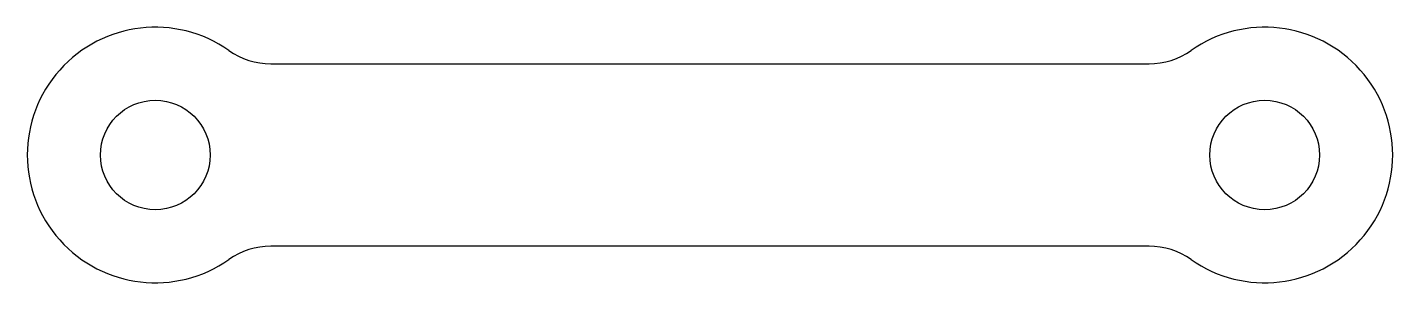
# Model space of a CAD drawing. Header units: millimetres. Extents: x -3.5 to 33.8, y -3.5 to 3.5.
import ezdxf

# ---------------------------------------------------------------- set-up
doc = ezdxf.new("R2010")
doc.units = ezdxf.units.MM

msp = doc.modelspace()

# ---------------------------------------------------------------- linework, layer by layer
at = {"color": 7, "linetype": 'Continuous', "lineweight": 25}
for p, q in [((3.162, 2.5), (27.171, 2.5)), ((27.171, -2.5), (3.162, -2.5))]:
    msp.add_line(p, q, dxfattribs=at)
for centre in [(0, 0), (30.333, 0)]:
    msp.add_circle(centre, 1.5, dxfattribs=at)
for centre, radius, start, end in [((0, 0), 3.5, 54.9032, 305.0968), ((30.333, 0), 3.5, 234.9032, 125.0968), ((3.162, 4.5), 2, 234.9032, 270), ((27.171, 4.5), 2, 270, 305.0968), ((3.162, -4.5), 2, 90, 125.0968), ((27.171, -4.5), 2, 54.9032, 90)]:
    msp.add_arc(centre, radius, start, end, dxfattribs=at)

doc.saveas('drawing.dxf')
